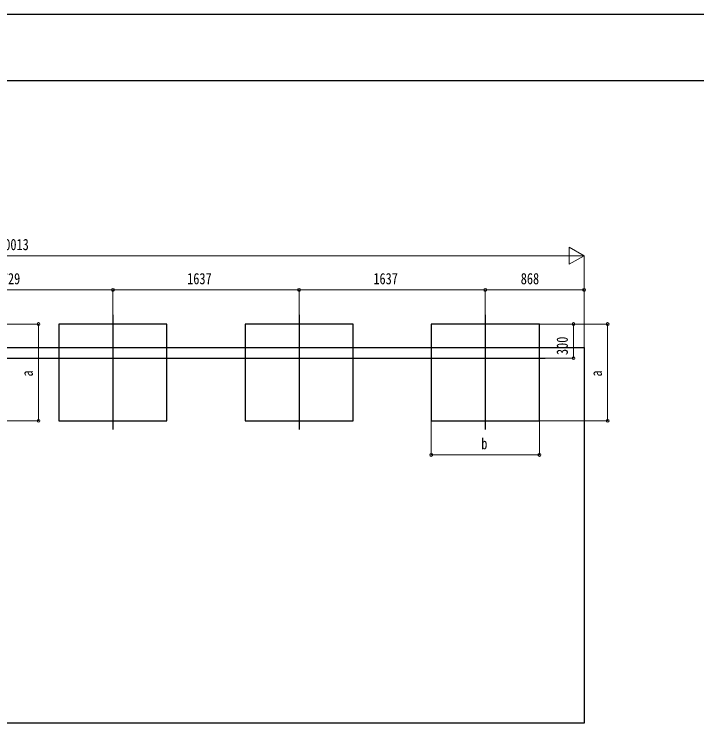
# Model space of a CAD drawing. Units: millimetres, scale not verified. Extents: x -12615 to 12615, y -8910 to 8910.
# Drawn here: x 620 to 6618, y 2581 to 8910 of the extents above; entities that cross this region are included whole.
import ezdxf
from ezdxf.enums import TextEntityAlignment as Align

# ---------------------------------------------------------------- set-up
doc = ezdxf.new("R2010")
doc.units = ezdxf.units.MM
doc.header["$LTSCALE"] = 50
for name, color, linetype in [('0-4_YKK_12', 2, 'Continuous'), ('0-6_YKK_A1', 4, 'Continuous'), ('0-8_YKK_ZWAK', 7, 'Continuous')]:
    doc.layers.add(name, color=color, linetype=linetype)
doc.layers.add('0-7_YKK_D', color=6, linetype='Continuous', lineweight=18)
doc.styles.add('ＭＳ ゴシック', font='')
doc.styles.get('ＭＳ ゴシック').set_extended_font_data('MS Gothic')

msp = doc.modelspace()

# ---------------------------------------------------------------- linework, layer by layer
at = {"layer": '0-4_YKK_12'}
for p, q in [((1486.14, 6270.26), (1486.14, 5263.61)), ((3123.14, 6270.26), (3123.14, 5263.61)), ((4760.14, 6270.26), (4760.14, 5263.61)), ((-4173.87, 5889), (5285.34, 5889))]:
    msp.add_line(p, q, dxfattribs=at)
at = {"layer": '0-6_YKK_A1'}
for p, q in [((-4384.94, 5983), (5628.14, 5983)), ((5628.06, 5983), (5628.06, 2683)), ((5628.06, 2683), (-4383.2, 2683))]:
    msp.add_line(p, q, dxfattribs=at)
for points in [[(1011.14, 5339), (1961.14, 5339), (1961.14, 6189), (1011.14, 6189)], [(2648.14, 5339), (3598.14, 5339), (3598.14, 6189), (2648.14, 6189)], [(4285.14, 5339), (5235.14, 5339), (5235.14, 6189), (4285.14, 6189)]]:
    msp.add_lwpolyline(points, close=True, dxfattribs=at)
at = {"layer": '0-7_YKK_D', "color": 1}
for p, q in [((5628.14, 6789), (5498.24, 6864)), ((5498.24, 6864), (5498.24, 6714)), ((-4234.86, 6789), (5478.14, 6789)), ((5628.14, 6789), (5368.33, 6789)), ((5628.14, 6789), (5498.24, 6714)), ((5628.14, 5984), (5628.14, 6790)), ((-242.86, 6489), (1486.14, 6489)), ((1486.14, 6271.26), (1486.14, 6490)), ((1486.14, 6271.26), (1486.14, 6490)), ((3123.14, 6489), (1486.14, 6489)), ((3123.14, 6271.26), (3123.14, 6490)), ((3123.14, 6263.72), (3123.14, 6490)), ((4760.14, 6489), (3123.14, 6489)), ((4760.14, 6263.72), (4760.14, 6490)), ((4760.14, 6263.72), (4760.14, 6490)), ((4760.14, 6489), (5628.14, 6489)), ((5628.14, 6034), (5628.14, 6490)), ((233.14, 6189), (833.14, 6189)), ((832.14, 5339), (832.14, 6189)), ((5236.14, 6189), (5836.14, 6189)), ((5236.14, 6189), (5536.14, 6189)), ((5535.14, 5889), (5535.14, 6189)), ((5835.14, 5339), (5835.14, 6189)), ((5286.34, 5889), (5536.14, 5889)), ((233.14, 5339), (833.14, 5339)), ((4285.14, 5338), (4285.14, 5038)), ((5235.34, 5339), (5836.14, 5339)), ((5235.34, 5338), (5235.34, 5038)), ((4285.14, 5039), (5235.34, 5039))]:
    msp.add_line(p, q, dxfattribs=at)
for centre in [(1486.14, 6489), (1486.14, 6489), (3123.14, 6489), (3123.14, 6489), (4760.14, 6489), (4760.14, 6489), (5628.14, 6489), (832.14, 6189), (5535.14, 6189), (5835.14, 6189), (5535.14, 5889), (832.14, 5339), (5835.14, 5339), (4285.14, 5039), (5235.34, 5039)]:
    msp.add_circle(centre, 12.75, dxfattribs=at)
at = {"layer": '0-8_YKK_ZWAK'}
msp.add_line((11685.06, 8325), (-11714.94, 8325), dxfattribs=at)
msp.add_lwpolyline([(-12615, -8910), (12615, -8910), (12615, 8910), (-12615, 8910)], close=True, dxfattribs=at)

# ---------------------------------------------------------------- texts
at = {"layer": '0-7_YKK_D', "color": 1, "style": 'ＭＳ ゴシック', "width": 0.8}
for s, p in [('Lt＝10013', (261.64, 6809)), ('1729', (456.04, 6509)), ('1637', (2139.04, 6509)), ('1637', (3776.04, 6509)), ('868', (5071.74, 6509)), ('b', (4724.24, 5059))]:
    msp.add_text(s, height=98.97, dxfattribs=at).set_placement(p, align=Align.BOTTOM_LEFT)
for s, p in [('300', (5515.14, 5916.6)), ('a', (812.14, 5728)), ('a', (5815.14, 5728))]:
    msp.add_text(s, height=98.97, rotation=90, dxfattribs=at).set_placement(p, align=Align.BOTTOM_LEFT)

doc.saveas('drawing.dxf')
